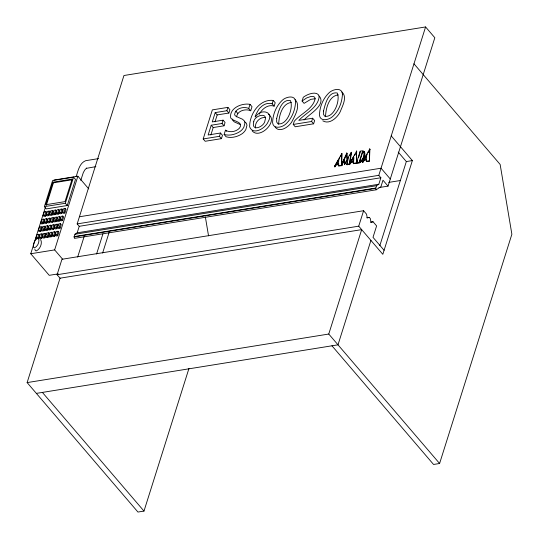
<?xml version="1.0" encoding="UTF-8"?>
<svg xmlns="http://www.w3.org/2000/svg" width="539" height="539" viewBox="0 0 539 539"><rect width="100%" height="100%" fill="white"/><g stroke="black" fill="none" stroke-linecap="round" stroke-linejoin="round"><path stroke-width="0.81" d="M347.224 158.917L346.793 152.988L341.322 165.183L344.205 159.342L344.495 159.692L341.605 165.709L341.854 153.5L341.605 165.614L338.708 166.079L338.499 164.247L335.669 164.685L334.47 166.463L341.854 153.5M356.4 163.236L356.643 151.115L356.4 163.236L353.503 163.701L353.294 161.862L350.458 162.306L349.265 164.085L356.643 151.115M369.505 161.127L369.754 149.007L369.505 161.127L366.608 161.592L366.399 159.753L363.569 160.198L362.37 161.976L369.754 149.007M338.532 163.667L338.788 159.295L336.04 164.072L338.532 163.667L338.829 164.011M353.584 156.916L353.328 161.282L350.835 161.687L351.125 162.03L353.88 157.26L353.584 156.916L350.835 161.687M353.624 161.633L353.84 157.988M366.608 161.592L366.399 159.753M341.605 165.709L347.089 153.332M236.594 116.842C237.254 110.684 245.717 108.413 250.723 110.764L252.016 106.675L250.029 104.357C241.917 102.754 228.927 108.157 230.712 117.98C233.293 121.699 244.127 121.673 239.484 128.127C236.109 131.799 229.742 132.911 225.477 130.175L224.13 134.454L226.117 136.778C231.393 138.368 237.382 136.845 241.917 133.874A8.274 5.107 -40.6 0 0 245.905 129.367L246.977 125.183L246.33 123.229L244.531 121.578M336.195 164.119L334.854 166.854L335.965 165.028L338.795 164.59L338.499 164.247M350.593 162.434C347.392 168.653 351.287 160.157 353.591 162.212M363.697 160.326C360.497 166.544 364.391 158.048 366.695 160.096M349.643 164.476L349.225 163.997L351.266 152.267L351.563 152.611L349.521 164.341L346.981 164.752L346.685 164.408L347.783 158.52L344.387 164.078L344.684 164.429L348.079 158.864M346.981 164.752L347.392 162.542M347.668 161.073L347.938 159.605M364.297 155.71L364.303 151.459L362.632 151.21M359.506 162.219L362.821 151.695L362.525 151.351L363.852 151.688C364.964 155.353 362.855 160.467 359.21 161.875L362.525 151.351M360.14 151.216L356.495 162.825L356.791 163.176C363.03 164.961 369.66 148.212 360.14 151.216L360.436 151.56L358.57 157.556M44.366 206.653L52.593 180.545L73.567 177.169L75.487 179.413L67.254 205.521L46.287 208.896L44.366 206.653L65.334 203.277L67.254 205.521M52.91 182.195L53.428 182.802L46.327 205.319L45.808 204.719L52.91 182.195L72.118 179.103L72.63 179.709M58.286 273.866L49.231 275.328L30.757 253.748L45.404 207.286M36.76 239.114L35.945 238.164L37.07 234.606L38.815 234.324L39.63 235.273L38.505 238.831M38.33 230.591L39.455 227.027L41.207 226.751L42.015 227.694L40.897 231.258L39.145 231.541L38.33 230.591L40.081 230.308L40.897 231.258M40.721 223.018L41.847 219.454L43.592 219.171L44.407 220.121L43.282 223.685L41.537 223.968L40.721 223.018L42.473 222.735L43.282 223.685M43.107 215.438L44.232 211.881L45.983 211.598L46.792 212.548L45.674 216.112L43.922 216.388L43.107 215.438L44.858 215.162L45.674 216.112M38.815 234.324L37.696 237.888L35.945 238.164M40.081 230.308L41.207 226.751M42.473 222.735L43.592 219.171M44.858 215.162L45.983 211.598M39.145 237.652L40.27 234.088L42.022 233.805L42.83 234.755L41.712 238.319L39.96 238.602L39.145 237.652L40.897 237.369L41.712 238.319M41.537 230.079L42.662 226.515L44.407 226.232L45.222 227.182L44.097 230.746L42.345 231.022L41.537 230.079L43.282 229.796L44.097 230.746M43.922 222.499L45.047 218.942L46.799 218.659L47.607 219.609L46.489 223.166L44.737 223.449L43.922 222.499L45.674 222.216L46.489 223.166M46.314 214.926L47.432 211.362L49.184 211.079L49.999 212.029L48.874 215.593L47.122 215.876L46.314 214.926L48.059 214.643L48.874 215.593M40.897 237.369L42.022 233.805M43.282 229.796L44.407 226.232M45.674 222.216L46.799 218.659M48.059 214.643L49.184 211.079M42.352 237.133L43.47 233.576L45.222 233.293L46.037 234.243L44.912 237.8L43.16 238.083L42.352 237.133L44.097 236.85L44.912 237.8M44.737 229.56L45.862 225.996L47.614 225.713L48.422 226.663L47.304 230.227L45.552 230.51L44.737 229.56L46.489 229.277L47.304 230.227M47.129 221.987L48.247 218.423L49.999 218.14L50.814 219.09L49.689 222.654L47.937 222.937L47.129 221.987L48.874 221.704L49.689 222.654M49.514 214.407L50.639 210.85L52.391 210.567L53.199 211.517L52.074 215.081L50.329 215.357L49.514 214.407L51.266 214.131L52.074 215.081M44.097 236.85L45.222 233.293M46.489 229.277L47.614 225.713M48.874 221.704L49.999 218.14M51.266 214.131L52.391 210.567M45.552 236.621L46.677 233.057L48.429 232.774L49.238 233.724L48.112 237.288L46.367 237.571L45.552 236.621L47.304 236.338L48.112 237.288M47.944 229.041L49.062 225.484L50.814 225.201L51.629 226.151L50.504 229.715L48.753 229.991L47.944 229.041L49.689 228.765L50.504 229.715M50.329 221.468L51.454 217.904L53.199 217.628L54.015 218.578L52.889 222.135L51.144 222.418L50.329 221.468L52.081 221.185L52.889 222.135M52.721 213.895L53.839 210.331L55.591 210.048L56.406 210.998L55.281 214.562L53.529 214.845L52.721 213.895L54.466 213.612L55.281 214.562M47.304 236.338L48.429 232.774M49.689 228.765L50.814 225.201M52.081 221.185L53.199 217.628M54.466 213.612L55.591 210.048M48.759 236.102L49.878 232.545L51.629 232.262L52.445 233.212L51.32 236.769L49.568 237.052L48.759 236.102L50.504 235.819L51.32 236.769M51.144 228.529L52.27 224.965L54.015 224.682L54.83 225.632L53.705 229.196L51.96 229.479L51.144 228.529L52.896 228.246L53.705 229.196M53.536 220.956L54.655 217.392L56.406 217.109L57.222 218.059L56.096 221.623L54.345 221.906L53.536 220.956L55.281 220.673L56.096 221.623M55.921 213.377L57.046 209.819L58.791 209.536L59.607 210.486L58.481 214.044L56.736 214.327L55.921 213.377L57.673 213.1L58.481 214.044M50.504 235.819L51.629 232.262M52.896 228.246L54.015 224.682M55.281 220.673L56.406 217.109M57.673 213.1L58.791 209.536M51.96 235.59L53.085 232.026L54.83 231.743L55.645 232.693L54.52 236.257L52.775 236.54L51.96 235.59L53.711 235.307L54.52 236.257M54.345 228.01L55.47 224.453L57.222 224.17L58.03 225.12L56.912 228.684L55.16 228.96L54.345 228.01L56.096 227.734L56.912 228.684M56.736 220.438L57.862 216.873L59.607 216.597L60.422 217.547L59.297 221.105L57.552 221.388L56.736 220.438L58.488 220.155L59.297 221.105M59.122 212.865L60.247 209.3L61.998 209.017L62.807 209.967L61.689 213.532L59.937 213.815L59.122 212.865L60.873 212.582L61.689 213.532M53.711 235.307L54.83 231.743M56.096 227.734L57.222 224.17M58.488 220.155L59.607 216.597M60.873 212.582L61.998 209.017M72.118 179.103L65.017 201.626L45.808 204.719M55.16 235.071L56.285 231.507L58.037 231.231L58.845 232.181L57.727 235.738L55.975 236.021L55.16 235.071L56.912 234.788L57.727 235.738M57.552 227.498L58.677 223.934L60.422 223.651L61.237 224.601L60.112 228.165L58.36 228.448L57.552 227.498L59.303 227.215L60.112 228.165M59.937 219.925L61.062 216.361L62.814 216.078L63.622 217.028L62.504 220.592L60.752 220.875L59.937 219.925L61.689 219.642L62.504 220.592M62.329 212.346L63.454 208.788L65.199 208.505L66.014 209.455L64.889 213.013L63.137 213.296L62.329 212.346L64.08 212.07L64.889 213.013M65.334 203.277L73.567 177.169M56.912 234.788L58.037 231.231M59.303 227.215L60.422 223.651M61.689 219.642L62.814 216.078M64.08 212.07L65.199 208.505M76.087 176.805C78.02 171.207 79.334 163.155 85.661 160.689L98.61 158.607M62.794 259.421L54.648 249.901L77.885 176.199L53.994 180.046M80.776 180.363L83.343 172.507L84.892 169.805L86.638 168.101L86.233 168.363L95.848 166.645M60.375 278.569L57.087 274.728L61.958 259.272L363.596 210.722L366.554 214.178L367.248 217.931L369.296 217.379L370.327 218.578L371.014 222.331L373.069 221.778L376.606 225.915L373.008 237.342L384.085 250.285M188.973 368.4L143.987 511.08L137.95 512.05L27.125 382.596L60.045 278.185L361.682 229.627L328.763 334.039L439.595 463.493L433.558 464.463L331.963 345.802M388.04 186.123L382.98 180.215L380.925 186.723L376.114 189.816L74.476 238.366L74.099 236.917L74.941 234.256L77.178 232.821L79.233 226.306L77.165 223.894L123.95 75.507L425.588 26.95L434.825 37.737L388.04 186.123L378.897 187.592M77.663 257.063L84.232 236.23M96.582 254.004L102.895 233.973M102.619 253.034L109.181 232.201M211.221 125.223L213.208 127.541L224.022 125.803L222.034 123.485L211.221 125.223L208.142 134.999L220.491 133.012L222.479 135.329L221.428 138.651L205.177 141.265L203.19 138.947L212.353 109.882L227.923 107.376L229.91 109.7L228.859 113.042L217.19 114.915L215.202 112.597L226.872 110.717L228.859 113.042M215.202 112.597L212.272 121.902L223.079 120.163L225.066 122.481L224.022 125.803M210.843 135.06L213.208 127.541M214.994 121.895L217.19 114.915M222.034 123.485L223.079 120.163M226.872 110.717L227.923 107.376M221.428 138.651L219.44 136.327L220.491 133.012M250.723 110.764L248.735 108.447L250.029 104.357M272.161 103.798L273.226 100.422C259.353 98.819 249.463 114.362 249.638 126.833C253.013 135.929 265.821 128.066 268.173 121.639C273.893 112.449 262.709 108.575 256.894 115.124C251.949 121.78 258.835 108.13 260.256 107.733C263.167 104.465 267.822 102.309 272.161 103.798L274.149 106.122L275.213 102.747L273.226 100.422M302.089 101.029L303.268 97.296A15.766 9.729 -40.6 0 1 310.066 93.847C313.105 92.829 318.562 92.324 319.169 96.602C318.084 107.733 305.633 113.075 298.822 120.379L312.654 118.23L314.641 120.547L313.61 123.815L295.231 126.773L293.243 124.448L294.254 121.262C300.627 113.675 313.058 109.181 315.174 98.576L314.594 97.141L313.146 96.434L310.841 96.488L306.63 97.95L302.089 101.029L304.077 103.353L310.767 99.338L315.133 98.752M313.61 123.815L311.623 121.491L312.654 118.23M391.233 135.909L412.369 160.588L382.818 254.314L358.725 226.171L363.596 210.722M74.941 234.256L376.579 185.699L378.816 184.264L380.871 177.755L378.802 175.337L425.588 26.95M376.114 189.816L375.737 188.367L376.579 185.699M370.92 240.414L338 344.825L36.362 393.382M379.813 245.669L406.332 161.559L398.22 152.086M439.595 463.493L511.875 234.243L500.145 164.456L413.972 63.804M356.791 163.176L357.552 160.763M364.074 156.485L362.403 159.962L360.335 161.996M248.735 108.447C243.729 106.089 235.267 108.359 234.606 114.517L235.112 115.642L236.621 116.64L242.543 119.254L244.342 120.904L244.989 122.865L243.918 127.049A8.274 5.107 -40.6 0 1 239.929 131.556C235.395 134.528 229.405 136.05 224.13 134.454M336.336 164.415L338.708 160.299M363.94 159.578L366.688 154.808L366.432 159.173L363.94 159.578L364.236 159.921L366.608 155.805M369.356 150.556L370.05 149.357M336.606 163.425L338.222 160.629M339.031 159.234L339.839 157.839M340.648 156.445L341.457 155.043M350.99 161.74L353.422 157.55M354.635 155.454L355.444 154.06M364.094 159.632L367.335 154.046M368.144 152.652L368.952 151.25M351.266 152.267L346.954 159.369L346.793 152.988M347.675 159.005L348.544 157.583M349.838 155.454L351.563 152.611M259.225 114.228C262.021 109.013 267.896 104.047 274.149 106.122M304.003 119.995C308.584 114.47 326.742 104.977 319.176 96.003M362.821 151.695L364.148 152.032C365.274 156.579 361.851 163.182 356.495 162.825M203.19 138.947L219.44 136.327M293.243 124.448L311.623 121.491M53.428 182.802L71.835 179.837M338.411 165.736L341.308 165.271M346.685 164.408L349.225 163.997M353.207 163.357L356.104 162.893M366.311 161.249L369.208 160.777M406.332 161.559L412.369 160.588M79.408 216.766L381.046 168.208L390.283 179.002M77.165 223.894L378.802 175.337M79.233 226.306L380.871 177.755M388.74 182.391L400.356 180.525M77.178 232.821L378.816 184.264M74.207 236.587L375.845 188.037M74.099 236.917L375.737 188.367M30.757 253.748L54.648 249.901M366.803 217.776L369.296 217.379M370.576 222.183L373.069 221.778M57.087 274.728L358.725 226.171M27.125 382.596L328.763 334.039M338.169 94.891C328.662 96.097 325.812 108.763 325.516 116.727M291.309 102.437C281.803 103.643 278.953 116.309 278.656 124.273M265.579 117.515C259.987 116.714 254.293 122.535 255.621 128.073M40.203 239.639L40.802 239.855C42.534 243.641 39.94 249.436 36.126 250.972L35.102 250.17L34.887 249.254M240.407 124.65L234.303 121.888L232.7 120.305L232.397 119.085M268.537 114.342C278.703 121.1 259.67 139.87 252.171 130.883M322.794 120.824C329.578 124.88 337.273 117.67 340.21 111.782C342.353 106.089 347.675 97.06 341.935 92.088M295.076 99.634C301.153 105.604 294.867 115.851 291.687 122.057C288.688 126.975 279.431 133.308 275.045 126.975M363.569 160.198L363.865 160.541M362.612 161.889L362.909 162.232M362.39 161.788L362.686 162.131M362.37 161.976L362.754 162.367M350.458 162.306L350.754 162.65M349.508 163.997L349.798 164.341M349.285 163.896L349.582 164.247M341.679 165.183L341.975 165.527M341.564 165.338L341.861 165.682M341.322 165.183L341.618 165.527M335.669 164.685L335.965 165.028M334.712 166.376L335.009 166.726M334.497 166.281L334.786 166.625M334.47 166.463L334.854 166.854M235.806 111.128L237.793 113.446M225.477 130.175L226.468 131.334M77.885 176.199L88.746 188.893M42.392 392.412L143.987 511.08M205.366 216.968L208.539 235.853M344.495 159.692L344.684 164.429M344.205 159.342L344.387 164.078M33.33 245.373L33.506 247.206L34.402 247.906C37.717 246.566 39.974 241.526 38.464 238.238L37.939 238.049C34.995 238.999 33.836 242.597 33.33 245.373M295.594 101.548C295.271 109.815 292.023 118.398 285.811 124.031C282.348 127.42 273.32 129.663 272.606 122.771C272.747 114.504 276.19 105.974 282.268 100.274C285.724 96.879 295.096 94.466 295.594 101.548M342.454 94.002C342.13 102.275 338.883 110.852 332.671 116.491C329.208 119.88 320.179 122.117 319.465 115.231C319.614 106.958 323.05 98.428 329.127 92.735C332.583 89.333 341.955 86.927 342.454 94.002M276.662 118.519L276.669 121.949L277.895 123.815C287.55 125.553 293.735 107.099 290.339 100.497C281.176 99.021 278.326 111.971 276.662 118.519M323.521 110.973L323.528 114.409L324.754 116.269C334.409 118.007 340.594 99.553 337.198 92.951C328.035 91.475 325.192 104.431 323.521 110.973M253.754 121.78C250.817 132.412 264.494 126.881 264.979 120.595C268.193 111.506 254.138 115.636 253.754 121.78"/></g></svg>
